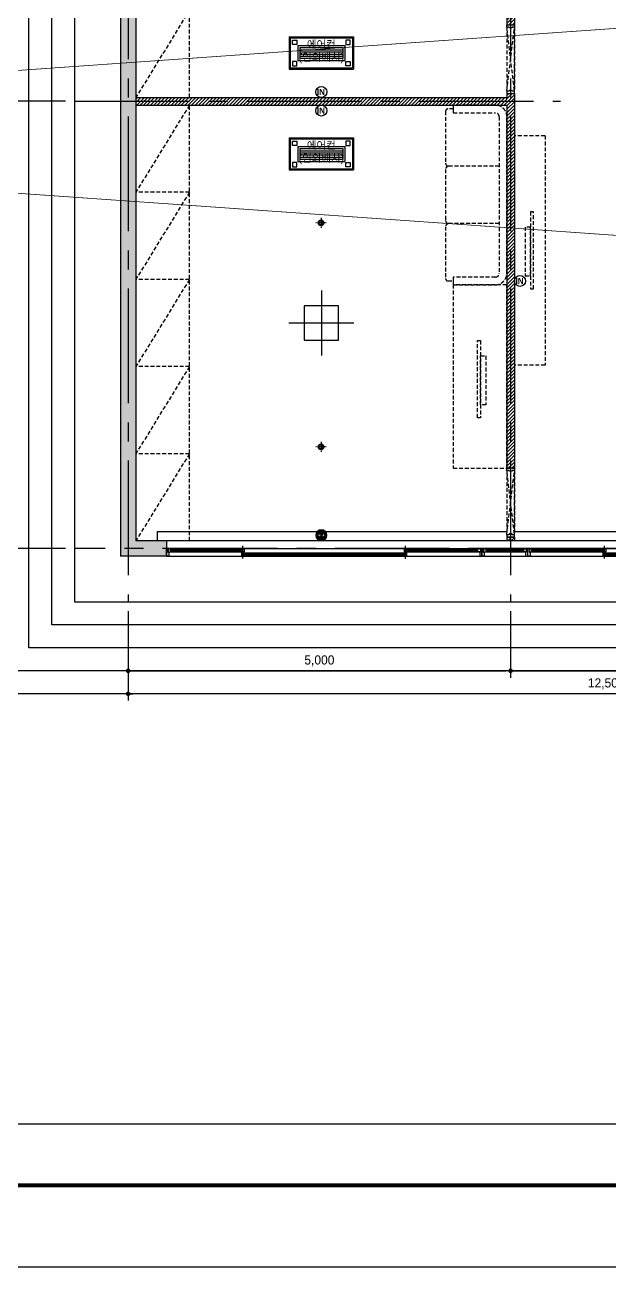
# Model space of a CAD drawing. Header units: millimetres. Extents: x -224448 to 1592092, y -164641 to 319001.
# Drawn here: x 113451 to 121090, y 75662 to 91912 of the extents above; entities that cross this region are included whole.
import ezdxf

# ---------------------------------------------------------------- set-up
doc = ezdxf.new("R2010")
doc.units = ezdxf.units.MM
for name, pattern in [('CEN', [62, 60, -1, 0, -1]), ('CENTER2', [1.125, 0.75, -0.125, 0.125, -0.125]), ('HIDDEN', [9.525, 6.35, -3.175])]:
    doc.linetypes.add(name, pattern=pattern)
doc.layers.get('Defpoints').update_dxf_attribs({"color": 35})
for name, color, linetype in [('ARREA', 1, 'Continuous'), ('DIM', 3, 'Continuous'), ('I-CL-LIT', 7, 'Continuous'), ('I-LIGHT', 1, 'Continuous'), ('I_CON', 2, 'Continuous'), ('I_FORMAT', 7, 'Continuous'), ('I_FUR', 6, 'Continuous'), ('I_HAT', 8, 'Continuous'), ('I_TXT', 7, 'Continuous'), ('I_WALL', 3, 'Continuous'), ('I_WIN', 5, 'Continuous')]:
    doc.layers.add(name, color=color, linetype=linetype)
doc.layers.add('I_CEN', color=1, linetype='CEN', lineweight=13)
doc.layers.add('I_DIM', color=1, linetype='Continuous', lineweight=13)
doc.styles.add('HY울릉도', font='')
doc.styles.add('IABU-글꼴스타일', font='')
doc.styles.add('맑은고딕', font='malgun.ttf')
doc.styles.get('HY울릉도').set_extended_font_data('HY울릉도L')
doc.styles.get('IABU-글꼴스타일').set_extended_font_data('HY울릉도L')
doc.dimstyles.new('IABC-100 (SUB)', dxfattribs={"dimscale": 60, "dimtxt": 2, "dimasz": 1, "dimexe": 1.5, "dimexo": 2, "dimgap": 1, "dimtad": 1, "dimdec": 0, "dimdsep": 46, "dimlunit": 6, "dimtxsty": 'IABU-글꼴스타일', "dimblk": '1234_Dot', "dimcen": 1, "dimclrd": 4, "dimclre": 4, "dimclrt": 7, "dimadec": 0, "dimazin": 0, "dimtfac": 1, "dimtdec": 0, "dimtix": 1, "dimtmove": 2, "dimatfit": 3, "dimldrblk": '1234_Dot', "dimfxl": 2, "dimtolj": 1, "dimtzin": 0, "dimarcsym": 0})

# ---------------------------------------------------------------- blocks, each defined once
blk = doc.blocks.new('FR1')
at = {"layer": 'Defpoints'}
blk.add_lwpolyline([(89059, 47504), (131059, 47504), (131059, 17804), (89059, 17804)], close=True, dxfattribs=at)
at = {"layer": 'I_FORMAT'}
blk.add_line((126044, 19673), (90159, 19673), dxfattribs=at)
at = {"layer": 'I_FORMAT', "const_width": 50.2}
blk.add_lwpolyline([(126044, 18873), (90159, 18873), (90159, 46435), (126044, 46435)], dxfattribs=at)
blk = doc.blocks.new('win11')
at = {"layer": 'I_WIN', "linetype": 'Continuous'}
for p, q in [((-132830, -160207), (-132860, -160207)), ((-132860, -160207), (-132860, -160298)), ((-132830, -160207), (-128765, -160207)), ((-132830, -160255), (-132830, -160207)), ((-131878, -160211), (-129735, -160211)), ((-131878, -160251), (-131878, -160211)), ((-131878, -160211), (-131843, -160211)), ((-131860, -160176), (-131860, -160341)), ((-131843, -160211), (-131843, -160226)), ((-129753, -160226), (-129753, -160211)), ((-129753, -160211), (-129718, -160211)), ((-129735, -160173), (-129735, -160341)), ((-129718, -160211), (-129718, -160251)), ((-128765, -160257), (-128765, -160207)), ((-128765, -160207), (-128735, -160207)), ((-132860, -160298), (-132860, -160307)), ((-132860, -160307), (-128735, -160306)), ((-132860, -160307), (-132843, -160307)), ((-132843, -160307), (-132843, -160258)), ((-132843, -160258), (-132830, -160258)), ((-132840, -160262), (-131860, -160262)), ((-132840, -160302), (-132840, -160262)), ((-132840, -160262), (-132802, -160262)), ((-132840, -160302), (-131860, -160302)), ((-132802, -160302), (-132840, -160302)), ((-132830, -160258), (-132830, -160255)), ((-132802, -160276), (-132807, -160278)), ((-132807, -160278), (-132807, -160285)), ((-132807, -160285), (-132802, -160286)), ((-132805, -160279), (-132805, -160283)), ((-132802, -160262), (-132802, -160276)), ((-132802, -160276), (-132799, -160277)), ((-132802, -160279), (-131860, -160279)), ((-131860, -160283), (-132802, -160283)), ((-132802, -160287), (-132799, -160286)), ((-132802, -160286), (-132802, -160302)), ((-132799, -160277), (-132798, -160278)), ((-132799, -160286), (-132798, -160285)), ((-132798, -160278), (-132798, -160279)), ((-132798, -160285), (-132798, -160283)), ((-131881, -160278), (-131882, -160279)), ((-131881, -160285), (-131882, -160283)), ((-131878, -160276), (-131881, -160277)), ((-131881, -160277), (-131881, -160278)), ((-131881, -160286), (-131881, -160285)), ((-131878, -160287), (-131881, -160286)), ((-131878, -160229), (-129735, -160229)), ((-129735, -160233), (-131878, -160233)), ((-131878, -160251), (-129735, -160251)), ((-131843, -160251), (-131878, -160251)), ((-131843, -160262), (-131878, -160262)), ((-131878, -160262), (-131878, -160276)), ((-131878, -160276), (-131872, -160278)), ((-131872, -160285), (-131878, -160286)), ((-131878, -160286), (-131878, -160302)), ((-131878, -160302), (-131843, -160302)), ((-131872, -160278), (-131872, -160285)), ((-131872, -160279), (-131872, -160283)), ((-131843, -160226), (-131848, -160228)), ((-131848, -160228), (-131848, -160234)), ((-131848, -160233), (-131848, -160229)), ((-131848, -160234), (-131843, -160236)), ((-131843, -160225), (-131840, -160227)), ((-131843, -160237), (-131840, -160235)), ((-131843, -160236), (-131843, -160251)), ((-131843, -160302), (-131843, -160262)), ((-131840, -160227), (-131840, -160228)), ((-131840, -160228), (-131839, -160229)), ((-131840, -160234), (-131839, -160233)), ((-131840, -160235), (-131840, -160234)), ((-129756, -160228), (-129757, -160229)), ((-129756, -160235), (-129757, -160233)), ((-129753, -160225), (-129756, -160227)), ((-129756, -160227), (-129756, -160228)), ((-129756, -160236), (-129756, -160235)), ((-129753, -160237), (-129756, -160236)), ((-129747, -160228), (-129753, -160226)), ((-129753, -160236), (-129747, -160234)), ((-129753, -160251), (-129753, -160236)), ((-129718, -160251), (-129753, -160251)), ((-129753, -160302), (-129753, -160262)), ((-129753, -160262), (-129718, -160262)), ((-129718, -160302), (-129753, -160302)), ((-129753, -160302), (-128735, -160302)), ((-129747, -160234), (-129747, -160228)), ((-129747, -160229), (-129747, -160233)), ((-129735, -160262), (-128735, -160262)), ((-129718, -160276), (-129723, -160278)), ((-129723, -160278), (-129723, -160285)), ((-129723, -160279), (-128788, -160279)), ((-128788, -160283), (-129723, -160283)), ((-129723, -160285), (-129718, -160286)), ((-129718, -160262), (-129718, -160276)), ((-129718, -160276), (-129715, -160277)), ((-129718, -160287), (-129715, -160286)), ((-129718, -160286), (-129718, -160302)), ((-129715, -160277), (-129715, -160278)), ((-129715, -160278), (-129714, -160279)), ((-129715, -160285), (-129714, -160283)), ((-129715, -160286), (-129715, -160285)), ((-128797, -160278), (-128798, -160279)), ((-128797, -160285), (-128798, -160283)), ((-128794, -160276), (-128797, -160277)), ((-128797, -160277), (-128797, -160278)), ((-128797, -160286), (-128797, -160285)), ((-128794, -160287), (-128797, -160286)), ((-128756, -160262), (-128794, -160262)), ((-128794, -160262), (-128794, -160276)), ((-128794, -160276), (-128788, -160278)), ((-128788, -160285), (-128794, -160286)), ((-128794, -160286), (-128794, -160302)), ((-128794, -160302), (-128756, -160302)), ((-128788, -160278), (-128788, -160285)), ((-128753, -160257), (-128765, -160257)), ((-128756, -160302), (-128756, -160262)), ((-128753, -160306), (-128753, -160257)), ((-128735, -160306), (-128753, -160306))]:
    blk.add_line(p, q, dxfattribs=at)
blk = doc.blocks.new('win10')
at = {"layer": 'I_WIN', "linetype": 'Continuous'}
for p, q in [((-128735, -160207), (-128735, -160297)), ((-128705, -160207), (-128735, -160207)), ((-128735, -160207), (-128735, -160298)), ((-128705, -160255), (-128705, -160207)), ((-128165, -160257), (-128165, -160207)), ((-128165, -160207), (-128135, -160207)), ((-128135, -160207), (-128135, -160297)), ((-128735, -160297), (-128735, -160306)), ((-128735, -160298), (-128735, -160307)), ((-128735, -160307), (-128718, -160307)), ((-128718, -160307), (-128718, -160258)), ((-128718, -160258), (-128705, -160258)), ((-128715, -160302), (-128715, -160262)), ((-128715, -160262), (-128677, -160262)), ((-128715, -160262), (-128156, -160262)), ((-128715, -160302), (-128715, -160262)), ((-128715, -160262), (-128677, -160262)), ((-128677, -160302), (-128715, -160302)), ((-128715, -160302), (-128156, -160302)), ((-128677, -160302), (-128715, -160302)), ((-128705, -160258), (-128705, -160255)), ((-128677, -160276), (-128682, -160278)), ((-128677, -160276), (-128682, -160278)), ((-128682, -160278), (-128682, -160285)), ((-128682, -160278), (-128682, -160285)), ((-128682, -160285), (-128677, -160286)), ((-128682, -160285), (-128677, -160286)), ((-128680, -160279), (-128680, -160283)), ((-128680, -160279), (-128680, -160283)), ((-128677, -160262), (-128677, -160276)), ((-128677, -160262), (-128677, -160276)), ((-128677, -160276), (-128674, -160277)), ((-128677, -160276), (-128674, -160277)), ((-128677, -160279), (-128188, -160279)), ((-128188, -160283), (-128677, -160283)), ((-128677, -160287), (-128674, -160286)), ((-128677, -160286), (-128677, -160302)), ((-128677, -160287), (-128674, -160286)), ((-128677, -160286), (-128677, -160302)), ((-128674, -160277), (-128673, -160278)), ((-128674, -160277), (-128673, -160278)), ((-128674, -160286), (-128673, -160285)), ((-128674, -160286), (-128673, -160285)), ((-128673, -160278), (-128673, -160279)), ((-128673, -160278), (-128673, -160279)), ((-128673, -160285), (-128673, -160283)), ((-128673, -160285), (-128673, -160283)), ((-128197, -160278), (-128198, -160279)), ((-128197, -160285), (-128198, -160283)), ((-128194, -160276), (-128197, -160277)), ((-128197, -160277), (-128197, -160278)), ((-128197, -160286), (-128197, -160285)), ((-128194, -160287), (-128197, -160286)), ((-128156, -160262), (-128194, -160262)), ((-128194, -160262), (-128194, -160276)), ((-128194, -160276), (-128188, -160278)), ((-128188, -160285), (-128194, -160286)), ((-128194, -160286), (-128194, -160302)), ((-128194, -160302), (-128156, -160302)), ((-128188, -160278), (-128188, -160285)), ((-128153, -160257), (-128165, -160257)), ((-128156, -160302), (-128156, -160262)), ((-128153, -160306), (-128153, -160257)), ((-128135, -160306), (-128153, -160306)), ((-128135, -160297), (-128135, -160306))]:
    blk.add_line(p, q, dxfattribs=at)
blk.add_lwpolyline([(-128735, -160207), (-128135, -160207), (-128135, -160306), (-128735, -160306)], close=True, dxfattribs=at)
blk = doc.blocks.new('1234_Dot')
at = {"color": 0, "linetype": 'ByBlock', "lineweight": -2}
blk.add_line((-0.5, 0), (-1, 0), dxfattribs=at)
at = {"color": 0, "linetype": 'ByBlock', "const_width": 0.5}
blk.add_lwpolyline([(-0.25, 0, 1), (0.25, 0, 1)], format="xyb", close=True, dxfattribs=at)
blk = doc.blocks.new('*D203')
at = {"layer": 'Defpoints', "color": 0, "ltscale": 50, "transparency": 16777216}
for p in [(114102, 96762), (113202, 90912), (114102, 90912)]:
    blk.add_point(p, dxfattribs=at)
at = {"layer": 'DIM', "color": 4, "lineweight": -2, "ltscale": 50, "transparency": 16777216}
for p, q in [((113982, 96762), (113112, 96762)), ((113202, 96702), (113202, 90972)), ((113982, 90912), (113112, 90912))]:
    blk.add_line(p, q, dxfattribs=at)
at = {"layer": 'DIM', "color": 4, "lineweight": -2, "ltscale": 50, "transparency": 16777216, "xscale": 60, "yscale": 60, "zscale": 60}
for p, rotation in [((113202, 96762), 90), ((113202, 90912), 270)]:
    blk.add_blockref('1234_Dot', p, dxfattribs=dict(at, rotation=rotation))
at = {"layer": 'DIM', "color": 7, "ltscale": 50, "transparency": 16777216, "insert": (113071, 93837), "char_height": 120, "attachment_point": 5, "rotation": 90, "style": 'IABU-글꼴스타일'}
blk.add_mtext('\\A1;5,850', dxfattribs=at)
blk = doc.blocks.new('*D204')
at = {"layer": 'Defpoints', "color": 0, "ltscale": 50, "transparency": 16777216}
for p in [(114102, 90912), (113202, 85062), (114102, 85062)]:
    blk.add_point(p, dxfattribs=at)
at = {"layer": 'DIM', "color": 4, "lineweight": -2, "ltscale": 50, "transparency": 16777216}
for p, q in [((113982, 90912), (113112, 90912)), ((113202, 90852), (113202, 85122)), ((113982, 85062), (113112, 85062))]:
    blk.add_line(p, q, dxfattribs=at)
at = {"layer": 'DIM', "color": 4, "lineweight": -2, "ltscale": 50, "transparency": 16777216, "xscale": 60, "yscale": 60, "zscale": 60}
for p, rotation in [((113202, 90912), 90), ((113202, 85062), 270)]:
    blk.add_blockref('1234_Dot', p, dxfattribs=dict(at, rotation=rotation))
at = {"layer": 'DIM', "color": 7, "ltscale": 50, "transparency": 16777216, "insert": (113071, 87987), "char_height": 120, "attachment_point": 5, "rotation": 90, "style": 'IABU-글꼴스타일'}
blk.add_mtext('\\A1;5,850', dxfattribs=at)
blk = doc.blocks.new('*D193')
at = {"layer": 'Defpoints', "color": 0, "ltscale": 50, "transparency": 16777216}
for p in [(114102, 96762), (112902, 85062), (114102, 85062)]:
    blk.add_point(p, dxfattribs=at)
at = {"layer": 'DIM', "color": 4, "lineweight": -2, "ltscale": 50, "transparency": 16777216}
for p, q in [((113982, 96762), (112812, 96762)), ((112902, 96702), (112902, 85122)), ((113982, 85062), (112812, 85062))]:
    blk.add_line(p, q, dxfattribs=at)
at = {"layer": 'DIM', "color": 4, "lineweight": -2, "ltscale": 50, "transparency": 16777216, "xscale": 60, "yscale": 60, "zscale": 60}
for p, rotation in [((112902, 96762), 90), ((112902, 85062), 270)]:
    blk.add_blockref('1234_Dot', p, dxfattribs=dict(at, rotation=rotation))
at = {"layer": 'DIM', "color": 7, "ltscale": 50, "transparency": 16777216, "insert": (112771, 90912), "char_height": 120, "attachment_point": 5, "rotation": 90, "style": 'IABU-글꼴스타일'}
blk.add_mtext('\\A1;11,700', dxfattribs=at)
blk = doc.blocks.new('*D205')
at = {"layer": 'Defpoints', "color": 0, "ltscale": 50, "transparency": 16777216}
for p in [(114802, 84362), (119802, 84362), (119802, 83462)]:
    blk.add_point(p, dxfattribs=at)
at = {"layer": 'DIM', "color": 4, "lineweight": -2, "ltscale": 50, "transparency": 16777216}
for p, q in [((114802, 84242), (114802, 83372)), ((119802, 84242), (119802, 83372)), ((114862, 83462), (119742, 83462))]:
    blk.add_line(p, q, dxfattribs=at)
at = {"layer": 'DIM', "color": 4, "lineweight": -2, "ltscale": 50, "transparency": 16777216, "xscale": 60, "yscale": 60, "zscale": 60, "rotation": 180}
blk.add_blockref('1234_Dot', (114802, 83462), dxfattribs=at)
at = {"layer": 'DIM', "color": 4, "lineweight": -2, "ltscale": 50, "transparency": 16777216, "xscale": 60, "yscale": 60, "zscale": 60}
blk.add_blockref('1234_Dot', (119802, 83462), dxfattribs=at)
at = {"layer": 'DIM', "color": 7, "ltscale": 50, "transparency": 16777216, "insert": (117302, 83593), "char_height": 120, "attachment_point": 5, "style": 'IABU-글꼴스타일'}
blk.add_mtext('\\A1;5,000', dxfattribs=at)
blk = doc.blocks.new('*D206')
at = {"layer": 'Defpoints', "color": 0, "ltscale": 50, "transparency": 16777216}
for p in [(119802, 84362), (124702, 84362), (124702, 83462)]:
    blk.add_point(p, dxfattribs=at)
at = {"layer": 'DIM', "color": 4, "lineweight": -2, "ltscale": 50, "transparency": 16777216}
for p, q in [((119802, 84242), (119802, 83372)), ((124702, 84242), (124702, 83372)), ((119862, 83462), (124642, 83462))]:
    blk.add_line(p, q, dxfattribs=at)
at = {"layer": 'DIM', "color": 4, "lineweight": -2, "ltscale": 50, "transparency": 16777216, "xscale": 60, "yscale": 60, "zscale": 60, "rotation": 180}
blk.add_blockref('1234_Dot', (119802, 83462), dxfattribs=at)
at = {"layer": 'DIM', "color": 4, "lineweight": -2, "ltscale": 50, "transparency": 16777216, "xscale": 60, "yscale": 60, "zscale": 60}
blk.add_blockref('1234_Dot', (124702, 83462), dxfattribs=at)
at = {"layer": 'DIM', "color": 7, "ltscale": 50, "transparency": 16777216, "insert": (122252, 83593), "char_height": 120, "attachment_point": 5, "style": 'IABU-글꼴스타일'}
blk.add_mtext('\\A1;4,900', dxfattribs=at)
blk = doc.blocks.new('*D194')
at = {"layer": 'Defpoints', "color": 0, "ltscale": 50, "transparency": 16777216}
for p in [(114802, 84362), (127302, 84362), (114802, 83162)]:
    blk.add_point(p, dxfattribs=at)
at = {"layer": 'DIM', "color": 4, "lineweight": -2, "ltscale": 50, "transparency": 16777216}
for p, q in [((114802, 84242), (114802, 83072)), ((127302, 84242), (127302, 83072)), ((127242, 83162), (114862, 83162))]:
    blk.add_line(p, q, dxfattribs=at)
at = {"layer": 'DIM', "color": 4, "lineweight": -2, "ltscale": 50, "transparency": 16777216, "xscale": 60, "yscale": 60, "zscale": 60, "rotation": 180}
blk.add_blockref('1234_Dot', (114802, 83162), dxfattribs=at)
at = {"layer": 'DIM', "color": 4, "lineweight": -2, "ltscale": 50, "transparency": 16777216, "xscale": 60, "yscale": 60, "zscale": 60}
blk.add_blockref('1234_Dot', (127302, 83162), dxfattribs=at)
at = {"layer": 'DIM', "color": 7, "ltscale": 50, "transparency": 16777216, "insert": (121052, 83293), "char_height": 120, "attachment_point": 5, "style": 'IABU-글꼴스타일'}
blk.add_mtext('\\A1;12,500', dxfattribs=at)
blk = doc.blocks.new('j 10')
at = {"layer": 'I_FUR', "color": 8, "linetype": 'HIDDEN', "ltscale": 8}
for p, q in [((300474, 48442), (300574, 48442)), ((300474, 48412), (300474, 48442)), ((300474, 48442), (300474, 48442)), ((300574, 48442), (300574, 48412)), ((300474, 48412), (300474, 47572)), ((300504, 48412), (300474, 48412)), ((300474, 47572), (300574, 48412)), ((300574, 47582), (300474, 48412)), ((300504, 48402), (300504, 48412)), ((300544, 48402), (300504, 48402)), ((300574, 48412), (300544, 48412)), ((300544, 48412), (300544, 48402)), ((300574, 47572), (300574, 48412)), ((300574, 48412), (300574, 47582)), ((300504, 47572), (300474, 47572)), ((300474, 47572), (300474, 47542)), ((300474, 47542), (300574, 47542)), ((300474, 47542), (300474, 47542)), ((300544, 47582), (300504, 47582)), ((300504, 47582), (300504, 47572)), ((300544, 47572), (300544, 47582)), ((300574, 47572), (300544, 47572)), ((300574, 47542), (300574, 47572))]:
    blk.add_line(p, q, dxfattribs=at)
blk = doc.blocks.new('J20')
at = {"layer": 'I-LIGHT', "color": 144}
for p, q in [((33370, 27039), (33370, 26619)), ((33370, 27039), (34210, 27039)), ((33384, 27025), (33384, 26633)), ((33384, 27025), (34196, 27025)), ((34196, 27025), (34196, 26633)), ((34210, 27039), (34210, 26619)), ((33482, 26927), (33482, 26731)), ((33482, 26927), (34098, 26927)), ((33510, 26899), (33510, 26759)), ((33510, 26899), (34070, 26899)), ((33510, 26899), (34070, 26899)), ((33510, 26871), (34070, 26871)), ((33510, 26843), (34070, 26843)), ((33510, 26815), (34070, 26815)), ((34070, 26899), (34070, 26759)), ((34098, 26927), (34098, 26731)), ((33482, 26731), (34098, 26731)), ((33510, 26787), (34070, 26787)), ((33510, 26759), (34070, 26759)), ((33510, 26759), (34070, 26759)), ((33510, 26759), (34070, 26759)), ((33510, 26759), (34070, 26759)), ((33510, 26731), (34070, 26731)), ((33370, 26619), (34210, 26619)), ((33384, 26633), (34196, 26633))]:
    blk.add_line(p, q, dxfattribs=at)
for points in [[(33468, 26941), (33412, 26941), (33412, 26997), (33468, 26997)], [(34112, 26941), (34168, 26941), (34168, 26997), (34112, 26997)], [(33468, 26717), (33412, 26717), (33412, 26661), (33468, 26661)], [(34112, 26717), (34168, 26717), (34168, 26661), (34112, 26661)]]:
    blk.add_lwpolyline(points, close=True, dxfattribs=at)
blk = doc.blocks.new('j50')
at = {"layer": 'I_FUR'}
for p, q in [((235125, 50480), (235125, 49630)), ((235550, 50055), (234700, 50055))]:
    blk.add_line(p, q, dxfattribs=at)
blk.add_lwpolyline([(235350, 50280), (234900, 50280), (234900, 49830), (235350, 49830)], close=True, dxfattribs=at)
blk = doc.blocks.new('콘센트')
at = {"ltscale": 50}
h = blk.add_hatch(color=150, dxfattribs=at)
h.dxf.hatch_style = 1
edge = h.paths.add_edge_path()
edge.add_arc((-34286, -6087), 100, 0, 360)
edge = h.paths.add_edge_path(flags=16)
edge.add_arc((-34248, -6089), 26, 0, 360)
edge = h.paths.add_edge_path(flags=16)
edge.add_arc((-34325, -6089), 26, 0, 360)
at = {"color": 150, "ltscale": 50}
for centre, radius in [((-34286, -6087), 100), ((-34325, -6089), 26), ((-34248, -6089), 26)]:
    blk.add_circle(centre, radius, dxfattribs=at)
blk = doc.blocks.new('J5')
at = {"color": 150, "ltscale": 50}
blk.add_circle((302452, 41414), 72, dxfattribs=at)
at = {"color": 150, "ltscale": 50, "insert": (302500, 41414), "char_height": 80, "attachment_point": 6, "style": '맑은고딕'}
blk.add_mtext('{\\fPretendard Variable SemiBold|b0|i0|c129|p2;IN}', dxfattribs=at)
blk = doc.blocks.new('l2')
blk.add_circle((354296, 53893), 37.5)
at = {"layer": 'I-CL-LIT', "color": 1}
for p, q in [((354296, 53959), (354296, 53950)), ((354239, 53893), (354230, 53893)), ((354344, 53893), (354248, 53893)), ((354296, 53942), (354296, 53845)), ((354296, 53836), (354296, 53828)), ((354362, 53893), (354353, 53893))]:
    blk.add_line(p, q, dxfattribs=at)
blk.add_circle((354296, 53893), 26.3, dxfattribs=at)

msp = doc.modelspace()

# ---------------------------------------------------------------- hatches: boundary and pattern name
at = {"layer": 'I_HAT'}
h = msp.add_hatch(color=256, dxfattribs=at)
h.dxf.hatch_style = 1
h.paths.add_polyline_path([(115302.484, 96861.633), (114702.484, 96861.633), (114702.484, 96661.633), (114711.564, 96661.633), (114802.484, 96661.633), (114902.484, 96661.633), (115302.484, 96661.633)])
h.paths.add_polyline_path([(114902.484, 95761.633), (114702.484, 95761.633), (114702.484, 84961.633), (115302.484, 84961.633), (115302.484, 85161.633), (114902.484, 85161.633), (114902.484, 88311.633), (114902.484, 90311.633), (114902.484, 94511.633)])
h.paths.add_polyline_path([(124977.484, 85161.633), (124752.484, 85161.633), (124752.484, 85511.633), (124652.484, 85511.633), (124652.484, 85161.633), (124152.484, 85161.633), (124152.484, 84961.633), (124977.484, 84961.633)])
h.paths.add_polyline_path([(127402.484, 90861.633), (127202.484, 90861.633), (127202.484, 85161.633), (126977.484, 85161.633), (126977.484, 84961.633), (127402.484, 84961.633)])
h.paths.add_polyline_path([(127402.484, 94263.236), (127202.484, 94263.236), (127202.484, 91811.633), (127202.484, 91461.633), (127402.484, 91461.633)])
h.paths.add_polyline_path([(127402.484, 96661.633), (127402.484, 96861.633), (126802.484, 96861.633), (126802.484, 96661.633), (127202.484, 96661.633), (127202.484, 94611.633), (127202.484, 94263.236), (127402.484, 94263.236)])
h = msp.add_hatch(dxfattribs=at)
h.set_pattern_fill('ANSI31', color=256, scale=10)
h.set_pattern_definition([(45, (21350, 42020), (-22.45064, 22.45064), [])])
h.paths.add_polyline_path([(127202.484, 92011.633), (124752.484, 92011.633), (124752.484, 92061.633), (124652.484, 92061.633), (124652.484, 87261.633), (123352.484, 87261.633), (123352.484, 86811.633), (123452.484, 86811.633), (123452.484, 87161.633), (124652.484, 87161.633), (124652.484, 86411.633), (124752.484, 86411.633), (124752.484, 90311.633), (126252.484, 90311.633), (126252.484, 90411.633), (124752.484, 90411.633), (124752.484, 91911.633), (127202.484, 91911.633)])
h.paths.add_polyline_path([(124752.484, 94411.633), (126402.484, 94411.633), (126402.484, 94511.633), (124752.484, 94511.633), (124752.484, 95711.633), (124652.484, 95711.633), (124652.484, 94411.633), (124652.484, 92961.633), (124752.484, 92961.633)])
h.paths.add_polyline_path([(127202.484, 94511.633), (127002.484, 94511.633), (127002.484, 94502.554), (127002.484, 94411.633), (127202.484, 94411.633)])
h.paths.add_polyline_path([(123452.484, 85511.633), (123352.484, 85511.633), (123352.484, 85161.633), (123452.484, 85161.633)])
h.paths.add_polyline_path([(119852.484, 91011.633), (119752.484, 91011.633), (119752.484, 90961.633), (114902.484, 90961.633), (114902.484, 90861.633), (119752.484, 90861.633), (119752.484, 86111.633), (119852.484, 86111.633)])
h.paths.add_polyline_path([(119852.484, 85211.633), (119752.484, 85211.633), (119752.484, 85161.633), (119852.484, 85161.633)])
h.paths.add_polyline_path([(119852.484, 96661.633), (119752.484, 96661.633), (119752.484, 91911.633), (119852.484, 91911.633)])

# ---------------------------------------------------------------- linework, layer by layer
at = {"layer": 'ARREA', "color": 1, "linetype": 'CENTER2', "ltscale": 2000}
for p, q in [((114802.484, 97461.633), (114802.484, 84361.633)), ((119802.484, 97461.633), (119802.484, 84361.633)), ((114102.484, 90911.633), (120452.484, 90911.633)), ((128002.484, 85061.633), (114102.484, 85061.633))]:
    msp.add_line(p, q, dxfattribs=at)
at = {"layer": 'Defpoints'}
for points in [[(112902.484, 98661.633), (129202.484, 98661.633), (129202.484, 83161.633), (112902.484, 83161.633)], [(113202.484, 98361.633), (128902.484, 98361.633), (128902.484, 83461.633), (113202.484, 83461.633)], [(113502.484, 98061.633), (128602.484, 98061.633), (128602.484, 83761.633), (113502.484, 83761.633)], [(113802.484, 97761.633), (128302.484, 97761.633), (128302.484, 84061.633), (113802.484, 84061.633)], [(114102.484, 97461.633), (128002.484, 97461.633), (128002.484, 84361.633), (114102.484, 84361.633)]]:
    msp.add_lwpolyline(points, close=True, dxfattribs=at)
at = {"layer": 'I_CEN'}
for p, q in [((-107990, 105361.633), (312010, 75661.633)), ((312010, 105361.633), (-107990, 75661.633))]:
    msp.add_line(p, q, dxfattribs=at)
at = {"layer": 'I_CON', "color": 2}
for p, q in [((114702.484, 95761.633), (114702.484, 84961.633)), ((114902.484, 94511.633), (114902.484, 90311.633)), ((114902.484, 90311.633), (114902.484, 88311.633)), ((114902.484, 88311.633), (114902.484, 85161.633)), ((115302.484, 85161.633), (114902.484, 85161.633)), ((115302.484, 85161.633), (115302.484, 84961.633)), ((115302.484, 84961.633), (114702.484, 84961.633))]:
    msp.add_line(p, q, dxfattribs=at)
at = {"layer": 'I_FUR', "color": 8, "linetype": 'HIDDEN', "ltscale": 8}
for p, q in [((115602.484, 90961.633), (115602.484, 96661.633)), ((115602.484, 92101.633), (114902.484, 90961.633)), ((119752.484, 91011.633), (119752.484, 90961.633)), ((115602.484, 90861.633), (114902.484, 89721.633)), ((115602.484, 85161.633), (115602.484, 90861.633)), ((120252.484, 90461.633), (119852.484, 90461.633)), ((120252.484, 90461.633), (120252.484, 87461.633)), ((119652.484, 90061.633), (118992.484, 90061.633)), ((115602.484, 89721.633), (114902.484, 88581.633)), ((115602.484, 89721.633), (114902.484, 89721.633)), ((119652.484, 89311.633), (118992.484, 89311.633)), ((115602.484, 88581.633), (114902.484, 87441.633)), ((115602.484, 88581.633), (114902.484, 88581.633)), ((115602.484, 87441.633), (114902.484, 86301.633)), ((115602.484, 87441.633), (114902.484, 87441.633)), ((120252.484, 87461.633), (119852.484, 87461.633)), ((115602.484, 86301.633), (114902.484, 85161.633)), ((115602.484, 86301.633), (114902.484, 86301.633))]:
    msp.add_line(p, q, dxfattribs=at)
msp.add_lwpolyline([(118992.484, 89311.633, 0.414213562), (118952.484, 89271.633), (118952.484, 88591.633, 0.414213562), (118982.484, 88561.633), (119052.484, 88561.633), (119052.484, 88511.633), (119602.484, 88511.633, 0.414213562), (119752.484, 88661.633), (119752.484, 90711.633, 0.414213562), (119602.484, 90861.633), (119052.484, 90861.633), (119052.484, 90811.633), (118982.484, 90811.633, 0.414213562), (118952.484, 90781.633), (118952.484, 90101.633, 0.414213562), (118992.484, 90061.633, 0.414213562), (118952.484, 90021.633), (118952.484, 89351.633, 0.414213562)], format="xyb", close=True, dxfattribs=at)
msp.add_lwpolyline([(119052.484, 90811.633), (119052.484, 90761.633), (119602.484, 90761.633, -0.414213562), (119652.484, 90711.633), (119652.484, 88661.633, -0.414213562), (119602.484, 88611.633), (119052.484, 88611.633), (119052.484, 88561.633)], format="xyb", dxfattribs=at)
for points in [[(120103.396, 89466.633), (120063.396, 89466.633), (120063.396, 88456.633), (120103.396, 88456.633)], [(120063.396, 89266.633), (119993.396, 89266.633), (119993.396, 88626.633), (120063.396, 88626.633)], [(119052.484, 86111.633), (119752.484, 86111.633), (119752.484, 88511.633), (119052.484, 88511.633)], [(119370, 87781.633), (119410, 87781.633), (119410, 86771.633), (119370, 86771.633)], [(119410, 87581.633), (119480, 87581.633), (119480, 86941.633), (119410, 86941.633)]]:
    msp.add_lwpolyline(points, close=True, dxfattribs=at)
at = {"layer": 'I_FUR', "color": 6, "linetype": 'Continuous'}
for points in [[(119752.484, 85281.633), (115182.484, 85281.633), (115182.484, 85161.633)], [(123352.484, 85281.633), (119852.484, 85281.633)]]:
    msp.add_lwpolyline(points, dxfattribs=at)
at = {"layer": 'I_WALL'}
for p, q in [((119752.484, 96661.633), (119752.484, 91911.633)), ((119852.484, 96661.633), (119852.484, 91911.633)), ((119752.484, 91911.633), (119852.484, 91911.633)), ((119752.484, 91011.633), (119852.484, 91011.633)), ((119852.484, 91011.633), (119852.484, 86111.633)), ((114902.484, 90961.633), (119752.484, 90961.633)), ((114902.484, 90861.633), (119752.484, 90861.633)), ((119752.484, 90861.633), (119752.484, 86111.633)), ((119852.484, 86111.633), (119752.484, 86111.633)), ((119752.484, 85211.633), (119752.484, 85161.633)), ((119852.484, 85211.633), (119752.484, 85211.633)), ((119852.484, 85211.633), (119852.484, 85161.633))]:
    msp.add_line(p, q, dxfattribs=at)
at = {"layer": 'I_WIN'}
msp.add_lwpolyline([(115302.484, 84961.633), (124152.484, 84961.633), (124152.484, 85161.633), (115302.484, 85161.633)], close=True, dxfattribs=at)

# ---------------------------------------------------------------- block references
at = {"xscale": -0.7200000000000001, "yscale": 0.7200000000000001, "zscale": 0.7200000000000001, "rotation": 180}
msp.add_blockref('콘센트', (142013.568, 80850.661), dxfattribs=at)
at = {"layer": 'I_DIM', "xscale": -1, "rotation": 180}
for name, p in [('win11', (248162.8, -75244.922)), ('win10', (248162.8, -75244.922)), ('win11', (252887.8, -75244.922))]:
    msp.add_blockref(name, p, dxfattribs=at)
at = {"layer": 'I_HAT'}
for name, p in [('FR1', (12951.42, 57857.947)), ('j 10', (-180721.946, 43470)), ('J20', (83537.485, 64714.696)), ('J5', (-185124.514, 49620)), ('J5', (-185124.514, 49376)), ('J20', (83537.485, 63394.254)), ('J5', (-182527.514, 47148)), ('j50', (-117797.516, 37956.633)), ('j 10', (-180721.946, 37670))]:
    msp.add_blockref(name, p, dxfattribs=at)
at = {"layer": 'I_WALL'}
for p in [(-236972.896, 35430.036), (-236972.896, 32500.036)]:
    msp.add_blockref('l2', p, dxfattribs=at)

# ---------------------------------------------------------------- texts
at = {"layer": 'I_TXT', "char_height": 100, "width": 840, "attachment_point": 5, "style": 'HY울릉도'}
for insert in [(117327.484, 91557.789), (117327.484, 90237.347)]:
    msp.add_mtext('{\\fPretendard Variable Light|b0|i0|c129|p2;에어컨\\P(임의배치)}', dxfattribs=dict(at, insert=insert))

# ---------------------------------------------------------------- dimensions: what is measured, and where the dimension line sits
at = {"layer": 'DIM', "ltscale": 50}
for base, p1, p2, picture, middle in [((112902.484, 85061.633), (114102.484, 96761.633), (114102.484, 85061.633), '*D193', (112771.056, 90911.633)), ((113202.484, 90911.633), (114102.484, 96761.633), (114102.484, 90911.633), '*D203', (113071.056, 93836.633)), ((113202.484, 85061.633), (114102.484, 90911.633), (114102.484, 85061.633), '*D204', (113071.056, 87986.633))]:
    dim = msp.add_linear_dim(base=base, p1=p1, p2=p2, angle=90, dimstyle='IABC-100 (SUB)', dxfattribs=at)
    dim.commit()
    dim.dimension.update_dxf_attribs({"geometry": picture, "text_midpoint": middle})
for base, p1, p2, picture, middle in [((119802.484, 83461.633), (114802.484, 84361.633), (119802.484, 84361.633), '*D205', (117302.484, 83593.062)), ((114802.484, 83161.633), (127302.484, 84361.633), (114802.484, 84361.633), '*D194', (121052.484, 83293.062)), ((124702.484, 83461.633), (119802.484, 84361.633), (124702.484, 84361.633), '*D206', (122252.484, 83593.062))]:
    dim = msp.add_linear_dim(base=base, p1=p1, p2=p2, dimstyle='IABC-100 (SUB)', dxfattribs=at)
    dim.commit()
    dim.dimension.update_dxf_attribs({"geometry": picture, "text_midpoint": middle})

doc.saveas('drawing.dxf')
